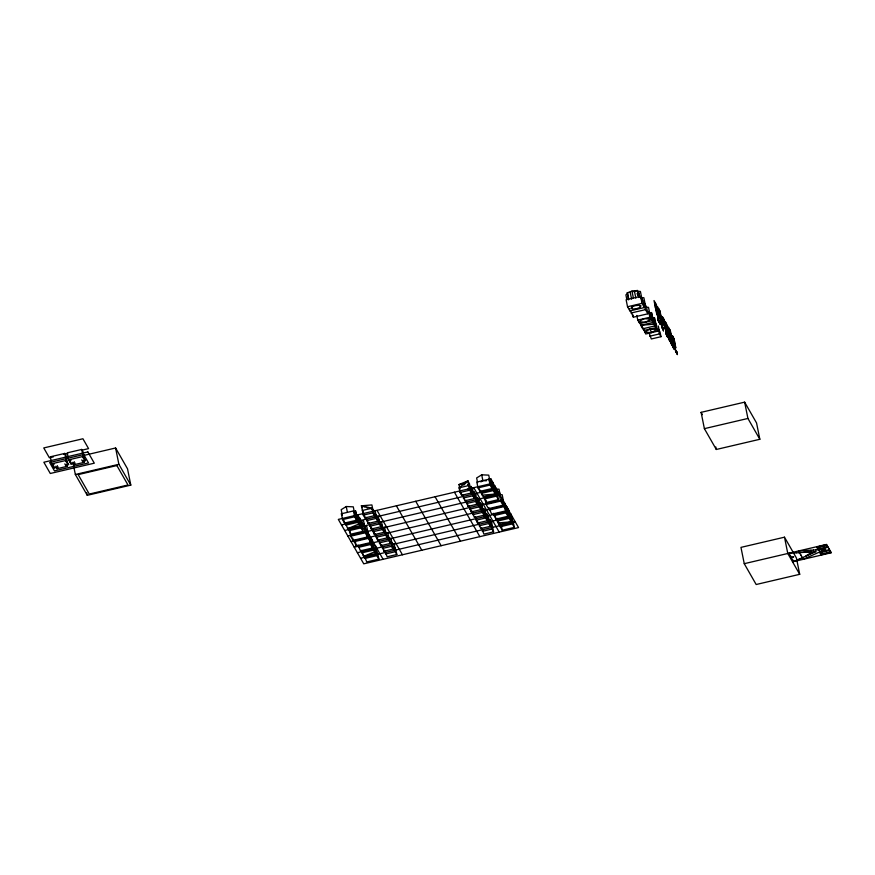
<?xml version="1.0" encoding="UTF-8"?>
<svg xmlns="http://www.w3.org/2000/svg" width="875" height="875" viewBox="0 0 875 875"><rect width="100%" height="100%" fill="white"/><g stroke="black" fill="none" stroke-linecap="round" stroke-linejoin="round"><path stroke-width="1.31" d="M667.461 336.853L667.089 334.95L667.384 336.897M657.858 318.85L657.978 319.452L657.683 317.822M669.32 340.003L669.167 339.358M52.894 465.883L54.042 464.188M65.723 461.453L67.408 462.481L65.997 455.492L64.805 453.414L50.302 456.805L51.702 463.794L54.086 467.961L55.234 466.266M54.086 467.961L56.219 467.469L57.422 465.664M56.219 467.469L56.941 468.727L58.144 466.922M70.973 460.217L69.825 461.912L69.355 459.583M82.655 457.483L84.339 458.522L82.928 451.533L81.736 449.444L67.233 452.845L68.633 459.834L71.017 464.002L72.166 462.306M71.017 464.002L73.15 463.498L74.353 461.705M73.15 463.498L73.872 464.767L75.075 462.962M792.673 557.003L793.702 556.795L792.739 557.123M463.881 485.045L464.877 484.006M465.369 483.481L467.852 480.889L469.438 483.667L471.319 492.986L461.639 495.25L460.053 492.472L459.113 487.812L467.852 480.889L469.733 490.208L471.319 492.986M469.536 487.998L471.023 486.445L472.62 489.223L474.502 498.531L464.822 500.806L462.525 494.528M472.719 493.555L474.206 491.991L475.792 494.769L477.673 504.087L468.005 506.352L465.708 500.084M476.394 498.586L477.389 497.547L478.975 500.325L480.856 509.644L471.177 511.908L468.88 505.641M479.073 504.656L480.561 503.103L482.147 505.881L484.028 515.2L474.359 517.464L472.062 511.197M482.748 509.698L483.744 508.659L485.33 511.438L487.211 520.745L477.531 523.02L475.245 516.742M485.428 515.769L486.916 514.205L488.512 516.983L490.383 526.302L480.714 528.566L478.417 522.298M488.611 521.325L490.098 519.761L491.684 522.539L493.566 531.858L483.886 534.122L481.6 527.855M467.502 485.209L469.438 483.667L467.655 484.706M469.087 487.977L471.023 486.445L472.905 495.764L474.502 498.531M477.028 501.867L478.975 500.325L477.192 501.364M478.625 504.645L480.561 503.103L482.442 512.422L484.028 515.2M484.98 515.747L486.916 514.205L488.797 523.523L490.383 526.302M486.566 518.525L488.512 516.983L486.719 518.022M639.111 297.172L637.448 290.489L631.969 291.08L627.189 292.895L627.681 293.748L625.898 294.864L626.839 299.523M354.462 512.673L353.292 506.844L346.248 506.527L341.195 509.677L342.136 514.336M649.775 329.098L644.722 332.248L651.766 332.566L656.819 329.416L649.775 329.098L651.766 332.566M363.191 528.992L364.973 527.887L363.562 520.898L361.091 520.789L362.502 527.778L361.998 526.914M489.913 480.955L488.731 475.136L481.698 474.819L476.645 477.969L477.575 482.628M480.845 481.895L482.869 480.637L486.391 480.802M471.428 489.913L472.62 489.223M474.6 495.469L475.792 494.769M480.966 506.57L482.147 505.881M483.547 512.466L485.33 511.438M490.492 523.228L491.684 522.539M797.705 559.759L795.638 560.678M808.041 555.188L812.142 553.295M812.186 553.35L814.242 552.431M821.877 551.086L823.944 550.167M795.594 560.602L793.527 561.52L793.297 560.788M797.661 559.694L799.728 558.775M801.795 557.867L805.973 556.106M805.941 556.041L808.008 555.122M814.22 552.377L816.091 551.556L813.728 551.698M799.772 558.841L801.839 557.933M821.833 551.031L803.228 559.256L802.987 558.523M823.9 550.123L825.781 549.292L820.958 549.653M372.859 511.394L375.08 510.486L376.02 515.145L374.784 515.014M347.714 528.62L358.816 524.048L355.469 510.672L357.82 522.309L359.811 525.788L347.714 528.62L345.209 522.561M467.961 488.895L470.378 488.327L468.792 485.548L459.113 487.812L459.911 489.202L458.97 484.542L467.852 480.889M382.386 528.062L384.606 527.144L385.547 531.803L384.322 531.683M475.169 498.466L477.389 497.547L479.259 506.866L480.856 509.644M391.923 544.72L394.144 543.802L395.084 548.461L394.472 548.406M484.695 515.123L486.916 514.205M636.191 291.266L632.319 291.692M637.131 293.902L639.133 293.431L638.641 292.567L639.111 294.897M640.631 296.373L626.117 299.764L627.528 306.753L629.912 310.92L644.427 307.519L643.016 300.53L640.631 296.373L642.042 303.352L644.427 307.519M627.528 306.753L642.042 303.352M630.984 313.031L645.498 309.63L647.883 313.797L633.369 317.198L630.514 310.702M53.309 456.87L49.394 457.789L43.75 447.934L82.928 438.758L88.572 448.613L82.042 450.144M63.755 454.42L67.681 453.502M637.777 320.097L649.862 317.264L651.853 320.742L639.756 323.575L637.777 320.097L636.836 315.438M83.934 455.405L115.598 447.989L127.52 468.814L130.802 485.122L87.27 495.316L75.348 474.491L73.073 463.203M648.878 312.791L651.492 312.572L653.844 324.209L640.752 325.314L642.742 328.781L654.828 325.948L652.848 322.481L640.752 325.314L640.281 322.984M51.702 463.794L66.216 460.403L68.6 464.559L66.478 465.062L64.684 463.969M68.633 459.834L83.147 456.433L85.531 460.6L83.409 461.092L81.616 459.998M643.727 330.509L655.823 327.677L657.814 331.155L645.717 333.988L643.256 328.18M56.941 468.727L67.2 466.32L66.478 465.062M73.872 464.767L84.131 462.361L83.409 461.092M649.72 336.197L659.4 333.933L660.986 336.7L651.317 338.975L649.02 332.697M75.348 474.491L118.88 464.297L130.802 485.122M701.105 412.344L744.636 402.15L756.558 422.975L759.839 439.283L716.308 449.477L704.386 428.652L701.105 412.344L702.428 414.652M341.381 513.767L353.467 510.934L355.458 514.413L356.628 520.231L344.531 523.064L342.552 519.597L341.381 513.767L342.366 515.506M488.917 479.227L476.82 482.048L477.991 487.878L479.981 491.345L492.078 488.512L490.897 482.694L488.917 479.227L490.087 485.045L492.078 488.512M704.386 428.652L747.928 418.458L759.839 439.283M488.502 479.522L490.919 478.953L492.909 482.42L495.25 494.069L483.164 496.902L480.648 490.842M342.552 519.597L354.648 516.764L356.628 520.231M477.991 487.878L490.087 485.045M363.311 515.123L372.98 512.859L374.577 515.638L364.897 517.902L363.311 515.123L361.43 505.805L371.897 504.93L372.837 509.589L371.613 509.469M460.053 492.472L469.733 490.208M374.391 517.103L376.808 516.534L377.748 521.194L368.08 523.458L365.783 517.18M341.502 524.956L496.3 488.709M345.723 525.142L357.82 522.309M481.173 493.434L493.27 490.602L495.25 494.069L482.169 495.163L481.458 491.673M366.483 520.68L376.163 518.416L377.748 521.194M463.236 498.028L472.905 495.764M361.364 526.367L363.781 525.798L366.166 529.966L367.577 536.955L353.062 540.356L350.678 536.189L349.267 529.2M496.803 494.648L499.22 494.091L500.631 501.08L503.016 505.236L488.502 508.638L486.117 504.47L484.947 498.652M344.684 530.513L499.483 494.266M348.906 530.698L361.003 527.866L362.983 531.333L350.897 534.166L348.436 528.369M484.356 498.98L496.442 496.147L498.433 499.625L486.336 502.458L483.886 496.65M369.666 526.236L379.334 523.972L380.931 526.739L371.252 529.014L368.955 522.736M466.408 503.573L476.087 501.309L477.673 504.087M475.902 502.775L478.319 502.206L479.916 504.984M347.856 536.058L502.655 499.811M350.678 536.189L365.192 532.788L367.577 536.955M486.117 504.47L500.631 501.08M372.837 531.781L382.517 529.517L384.103 532.295L374.434 534.559L372.137 528.292M469.591 509.13L479.259 506.866M351.039 541.614L505.838 505.367M353.85 541.745L368.364 538.344L370.748 542.511L356.234 545.913L353.38 539.416M489.3 510.027L503.814 506.625L506.198 510.792L491.684 514.194L488.83 507.697M376.02 537.337L385.689 535.073L387.286 537.852L377.606 540.116L375.32 533.848M472.762 514.686L482.442 512.422M483.853 516.655L486.27 516.097L484.684 513.319M354.222 547.17L509.009 510.923M358.444 547.356L370.53 544.523L372.52 548.002L360.423 550.834L357.973 545.027M493.883 515.648L505.98 512.816L507.97 516.283L495.873 519.116L493.413 513.319M379.203 542.894L388.872 540.63L390.458 543.408L380.789 545.672L378.492 539.394M475.945 520.242L485.614 517.978L487.211 520.745M357.394 552.727L512.192 516.48M361.616 552.913L373.713 550.08L375.703 553.547L363.606 556.38L361.102 550.32M497.066 521.194L509.162 518.361L511.142 521.839L499.045 524.672L496.541 518.613M382.375 548.45L392.055 546.186L393.641 548.953L383.961 551.228L381.675 544.95M479.117 525.788L488.797 523.523M391.869 547.641L394.286 547.072L395.883 549.85L396.812 554.509L387.144 556.773L384.847 550.506M360.577 558.272L515.364 522.025M364.798 558.469L376.884 555.636L378.875 559.103L366.778 561.936L364.328 556.139M500.238 526.75L512.334 523.917L514.325 527.395L502.228 530.217L500.238 526.75L499.538 523.261M385.558 553.995L395.227 551.731L396.812 554.509M482.3 531.344L491.98 529.08L493.566 531.858M784.503 537.184L740.961 547.378L744.253 563.686L756.175 584.511L799.706 574.317L796.414 558.009L784.503 537.184L787.784 553.492L799.706 574.317M744.253 563.686L826.481 544.425L831.25 552.759L792.542 561.827M826.919 545.191L826.317 544.534M827.345 545.945L827.783 546.7M790.694 556.237L790.967 557.036M828.22 547.455L828.647 548.22M791 557.036L792.706 560.066M801.128 555.527L800.855 554.728M829.084 548.975L829.522 549.73M821.144 552.53L829.03 550.561M829.948 550.484L830.386 551.25M792.728 560.066L793.319 560.777M822.008 554.039L829.894 552.059M830.812 552.005L831.02 552.748M458.97 484.542L462.897 484.214M375.637 516.261L378.252 516.042L379.192 520.702L378.58 520.636M378.82 521.806L381.434 521.587L382.375 526.247L381.139 526.127M507.347 516.228L509.972 516.009M385.175 532.919L387.789 532.7L388.73 537.359L388.117 537.294M388.347 538.475L390.961 538.256L391.902 542.916L390.677 542.784M391.53 544.02L394.144 543.802M813.411 550.058L815.916 549.905M820.925 549.587L815.948 549.959M798.711 552.639L801.205 552.475M811.223 551.852L801.248 552.541M810.906 550.211L803.392 550.681M803.436 550.747L798.503 550.987L800.669 554.772M810.939 550.277L813.444 550.123M793.702 552.945L796.206 552.792M793.734 553.011L788.802 553.252L790.727 556.237M796.239 552.858L798.744 552.694M811.256 551.917L813.761 551.753M637.941 291.353L640.413 291.463L641.823 298.452M646.166 307.245L648.506 307.355L649.688 313.184M652.127 317.669L654.467 317.767L657.814 331.155M492.745 486.139L495.086 486.238L497.262 493.795L495.195 492.537M499.712 494.627L502.184 494.736L503.595 501.725M508.638 513.898L510.978 514.008L512.159 519.827M357.295 517.847L359.647 517.956L361.812 525.514L359.822 522.047L359.647 517.956M359.691 521.314L361.441 521.391M364.263 526.334L366.745 526.455L368.145 533.444M373.188 545.617L375.539 545.727L376.709 551.545M362.491 507.664L361.43 505.805L372.039 508.2L373.636 510.978L374.577 515.638M361.43 505.805L364.995 506.986M366.417 507.467L367.85 507.938M371.416 509.119L372.837 509.589M374.588 514.675L376.02 515.145M378.481 520.461L379.192 520.702M380.942 525.777L382.375 526.247M384.836 531.562L385.547 531.803M388.019 537.119L388.73 537.359M390.48 542.434L391.902 542.916M394.373 548.231L395.084 548.461M654.577 324.067L656.633 325.325L654.653 321.858L654.467 317.767M83.836 459.572L85.531 460.6M82.338 461.267L84.131 462.361M66.916 463.531L68.6 464.559M65.406 465.227L67.2 466.32M657.748 317.822L658.295 319.812L657.869 318.073M673.673 348.764L673.739 348.239M669.255 340.091L669.003 339.412M663.425 330.859L663.403 330.498M666.958 336.142L667.133 335.978M826.941 546.908L819.055 548.877M817.031 546.711L821.734 554.925M803.02 558.512L801.095 555.538M669.528 332.938L671.508 336.405L671.694 340.495L669.528 332.938L669.342 328.847L671.508 336.405M657.256 313.95L655.419 307.541L655.2 302.641L657.803 311.708L658.022 316.608L656.316 310.034M661.38 324.527L661.959 327.655M661.883 325.402L661.697 326.113M666.258 333.583L665.58 331.559L666.236 334.819M667.045 334.119L667.636 337.269M668.719 337.345L668.927 338.013L668.347 336.394L669.003 339.653M668.927 337.411L668.948 337.739M669.484 338.373L670.972 342.989M671.541 342.278L672.197 345.538M672.481 343.919L672.427 344.367M673.148 345.078L673.641 348.381M659.684 321.836L660.1 324.1M661.905 325.741L661.817 325.281M669.036 338.177L669.922 341.141M671.191 343.394L670.447 340.659L671.125 343.973M673.575 345.975L674.188 348.961M662.058 326.298L662.714 328.967M672.733 344.936L673.652 348.13M673.039 345.505L673.433 347.419M673.466 346.183L673.838 346.872M676.725 351.914L676.823 353.292M659.805 322.897L658.962 321.278L659.4 322.941M673.903 347.2L673.652 346.544L673.75 347.244M675.883 350.908L676.594 352.887C675.653 347.725 677.72 357.82 676.594 351.695M659.367 322.328L659.837 323.695M660.362 324.559L660.034 322.93M662.539 328.661L661.806 326.648M672.777 346.544L672.044 344.531M673.039 347.003L672.525 344.827L672.722 345.439M674.002 348.688L673.564 346.642M675.653 351.575L674.986 348.316L675.609 350.066M677.141 354.178L676.659 351.805M677.403 354.637L677.086 353.062M663.184 329.995L663.381 330.772M673.422 347.878L673.619 348.655M651.492 312.572L654.828 325.948M652.663 318.391L651.678 316.652L652.848 322.481M495.972 491.072L495.622 490.459L496.88 489.683L497.82 494.342M495.086 486.238L495.272 490.328L497.262 493.795M506.789 510.464L504.623 502.906L504.809 506.986L506.789 510.464L507.97 516.283M497.448 495.195L497.941 496.059L496.53 489.07L499.012 489.18L500.412 496.169M473.769 487.681L499.198 532.109M471.964 491.105L473.561 493.883M475.147 496.65L476.733 499.428M481.502 507.762L483.088 510.541M487.856 518.864L489.442 521.642M491.039 524.42L492.625 527.198M454.42 492.22L479.85 536.648M435.072 496.748L460.502 541.177M415.723 501.277L441.153 545.705M396.375 505.805L421.794 550.233M377.027 510.344L402.445 554.772M376.808 516.534L375.222 513.756L376.163 518.416M363.431 512.312L362.37 510.464L372.039 508.2L372.98 512.859M357.678 514.872L383.097 559.3M357.645 518.23L359.811 525.788M371.35 542.172L369.173 534.614L369.359 538.705L371.35 542.172L372.52 548.002M373.527 545.989L375.703 553.547M665.372 321.902L667.362 325.402L669.703 337.039L667.712 333.55L665.372 321.902L668.708 335.289M669.331 338.658L669.484 339.194M658.47 321.322L658.459 320.731M658.941 322.12L658.678 321.191M676.845 352.089L677.042 352.887M669.78 339.434L670.655 342.267L670.644 341.316M659.805 322.022L660.045 322.755M662.353 326.758L662.977 329.427L662.43 327.589M658.372 320.895L658.459 320.983M670.184 340.134L670.534 341.534M666.455 333.616L666.947 335.53M666.881 334.37L667.1 335.158M670.25 341.097L670.141 340.528L670.523 342.059L670.009 340.156L670.425 340.867M666.969 334.556L666.991 335.3M659.444 321.606L659.783 322.809M669.681 340.594L669.605 339.828M676.2 352.559L675.938 351.411M666.816 335.628L666.717 335.453M666.586 334.698L666.553 334.02L666.597 334.983M659.422 321.387L659.619 322.033M658.995 320.633L659.367 322.098M659.761 323.509L659.061 320.819M666.531 333.802L666.848 334.994M659.05 320.972L658.853 320.513M675.38 349.278L675.522 349.836M666.28 334.031L666.378 333.659M665.984 332.566L666.17 333.397M663.097 328.869L662.769 327.852L663.206 329.536M662.823 327.666L663.37 330.214M662.462 327.228L662.67 327.502M669.791 339.872L669.802 340.627M658.58 321.202L658.733 321.891L658.569 321.355M673.138 345.942L673.225 346.883M659.247 322.514L659.072 321.628M672.022 343.973L671.88 342.88L672.656 346.336M662.419 328.453L661.752 325.183M667.505 336.077C667.067 334.075 668.609 340.102 667.417 336.503M676.386 352.603C675.27 347.441 677.381 356.672 676.43 351.75M658.886 321.42L658.908 321.027M672.427 335.814L675.095 346.555L674.056 338.745M659.575 322.055L659.203 321.333M658.022 319.659L658.252 320.753L657.913 319.408M673.181 346.719L673.039 346.216M662.922 328.705L663.042 329.394L662.845 328.552M658.339 319.769L658.448 320.655L658.372 319.933M744.636 402.15L747.928 418.458M715.805 446.961L716.308 449.477M676.156 351.673L676.277 352.341M669.342 328.847L671.694 340.495M672.361 344.498L672.7 346.423M658.656 321.081L658.328 319.462L658.995 321.945M660.986 336.7L660.045 332.052L658.459 329.273L659.4 333.933M658.317 326.003L659.258 330.662M654.653 321.858L655.823 327.677M651.853 320.742L650.683 314.913L648.692 311.445L649.862 317.264M647.883 313.797L646.472 306.808L644.087 302.641L645.498 309.63M645.28 304.73L643.869 297.741L641.397 297.631L642.097 301.12M640.905 296.767L641.375 299.097M638.52 293.125L638.991 295.455M637.448 290.489L638.859 297.478M637.383 293.355L637.853 295.684M642.217 326.189L642.742 328.781M634.441 291.189L635.852 298.178M631.969 291.08L633.38 298.069M630.186 292.184L631.597 299.173M632.898 314.869L633.369 317.198M627.681 293.748L628.622 298.408M627.189 292.895L628.589 299.873M629.442 308.591L629.912 310.92M514.325 527.395L513.144 521.566L511.164 518.098L512.334 523.917M509.162 518.361L506.811 506.723L508.791 510.191L511.142 521.839L498.061 522.933L497.12 518.273M504.787 503.803L506.198 510.792M504.809 506.986L505.98 512.816M502.403 499.636L503.814 506.625M501.605 498.258L503.016 505.236M499.352 491.739L500.062 495.228M497.23 490.284L498.17 494.944M496.037 488.206L498.433 499.625M495.272 490.328L496.442 496.147M501.528 526.728L502.228 530.217M490.919 478.953L493.27 490.602M498.586 522.342L499.045 524.672M495.403 516.786L495.873 519.116M481.698 474.819L482.869 480.637M490.098 519.761L491.98 529.08M485.866 500.128L486.336 502.458M483.744 508.659L485.614 517.978M479.511 489.016L479.981 491.345M474.206 491.991L476.087 501.309M477.061 520.691L477.531 523.02M470.706 509.578L471.177 511.908M467.534 504.022L468.005 506.352M461.169 492.92L461.639 495.25M394.286 547.072L395.227 551.731M393.641 548.953L392.7 544.294L391.114 541.527L392.055 546.186M390.458 543.408L389.517 538.748L387.931 535.97L388.872 540.63M387.286 537.852L386.345 533.192L384.759 530.414L385.689 535.073M384.103 532.295L383.162 527.636L381.577 524.858L382.517 529.517M380.931 526.739L379.991 522.08L378.394 519.312L379.334 523.972M383.491 548.898L383.961 551.228M380.319 543.342L380.789 545.672M377.136 537.786L377.606 540.116M373.723 531.07L374.434 534.559M378.875 559.103L377.705 553.284L375.714 549.806L376.884 555.636M370.781 526.684L371.252 529.014M373.713 550.08L371.361 538.431L374.708 551.819L363.606 556.38L363.136 554.05M367.609 521.128L368.08 523.458M370.748 542.511L369.338 535.522L366.953 531.355L368.364 538.344M369.359 538.705L370.53 544.523M364.197 514.413L364.897 517.902M363.913 523.458L364.613 526.947M363.781 525.798L365.192 532.788M362.02 523.173L362.72 526.663M361.911 523.72L362.381 526.05M360.598 519.925L362.983 531.333M359.822 522.047L361.003 527.866M353.467 510.934L354.648 516.764M355.534 542.413L356.234 545.913M346.248 506.527L347.419 512.356M352.592 538.027L353.062 540.356M344.072 520.734L344.531 523.064M115.598 447.989L118.88 464.297M81.736 449.444L83.147 456.433M86.756 492.811L87.27 495.316M64.805 453.414L66.216 460.403M666.881 334.994L666.805 334.403M672.973 345.887L672.908 345.406M657.606 314.562L655.616 304.686L655.769 308.153M632.1 307.552L630.842 308.339L632.942 309.028L636.825 308.613L640.205 307.333L639.855 306.72L641.112 305.933L639.013 305.244L635.13 305.67L631.75 306.95L632.1 307.552M643.814 318.686L638.761 321.836L645.805 322.153L650.858 319.003L643.814 318.686M804.978 551.983L804.344 552.377L810.261 552.223L804.978 551.983M810.086 553.416L806.302 555.778L810.972 553.459L810.086 553.416M87.861 451.938L43.848 462.241L50.28 473.484L94.303 463.181L87.861 451.938M83.705 454.53L49.645 462.503L54.447 470.892L88.506 462.919L83.705 454.53M116.867 465.555L78.17 474.622L89.283 494.058L127.991 484.991L116.867 465.555M493.117 483.153L338.33 519.4L363.748 563.828L518.547 527.581L493.117 483.153M825.355 544.917L816.605 547.094L818.027 549.587L827.706 547.323L826.263 544.83L825.355 544.917M826.087 545.409L818.136 547.269L826.087 545.409M828.297 550.047L819.536 552.223L820.958 554.717L830.638 552.453L829.194 549.959L828.297 550.047M656.392 304.719L654.019 300.552L656.83 314.53L659.214 318.697L656.392 304.719M659.969 310.964L657.584 306.797L660.406 320.775L662.791 324.942L659.969 310.964M658.842 310.319L658.35 309.455L661.598 322.864L661.38 317.953L658.777 308.886L658.842 310.319M664.377 320.173L662.386 316.695L664.737 328.344L666.728 331.822L664.377 320.173M670.337 330.586L668.347 327.108L670.698 338.756L672.689 342.234L670.337 330.586M659.236 311.948L658.886 311.336L661.183 320.808L659.192 310.931L659.236 311.948M674.002 338.603L672.383 335.672L674.231 344.947L675.861 347.878L674.002 338.603M665.547 325.992L663.381 318.434L663.567 322.525L665.733 330.083L665.547 325.992"/></g></svg>
